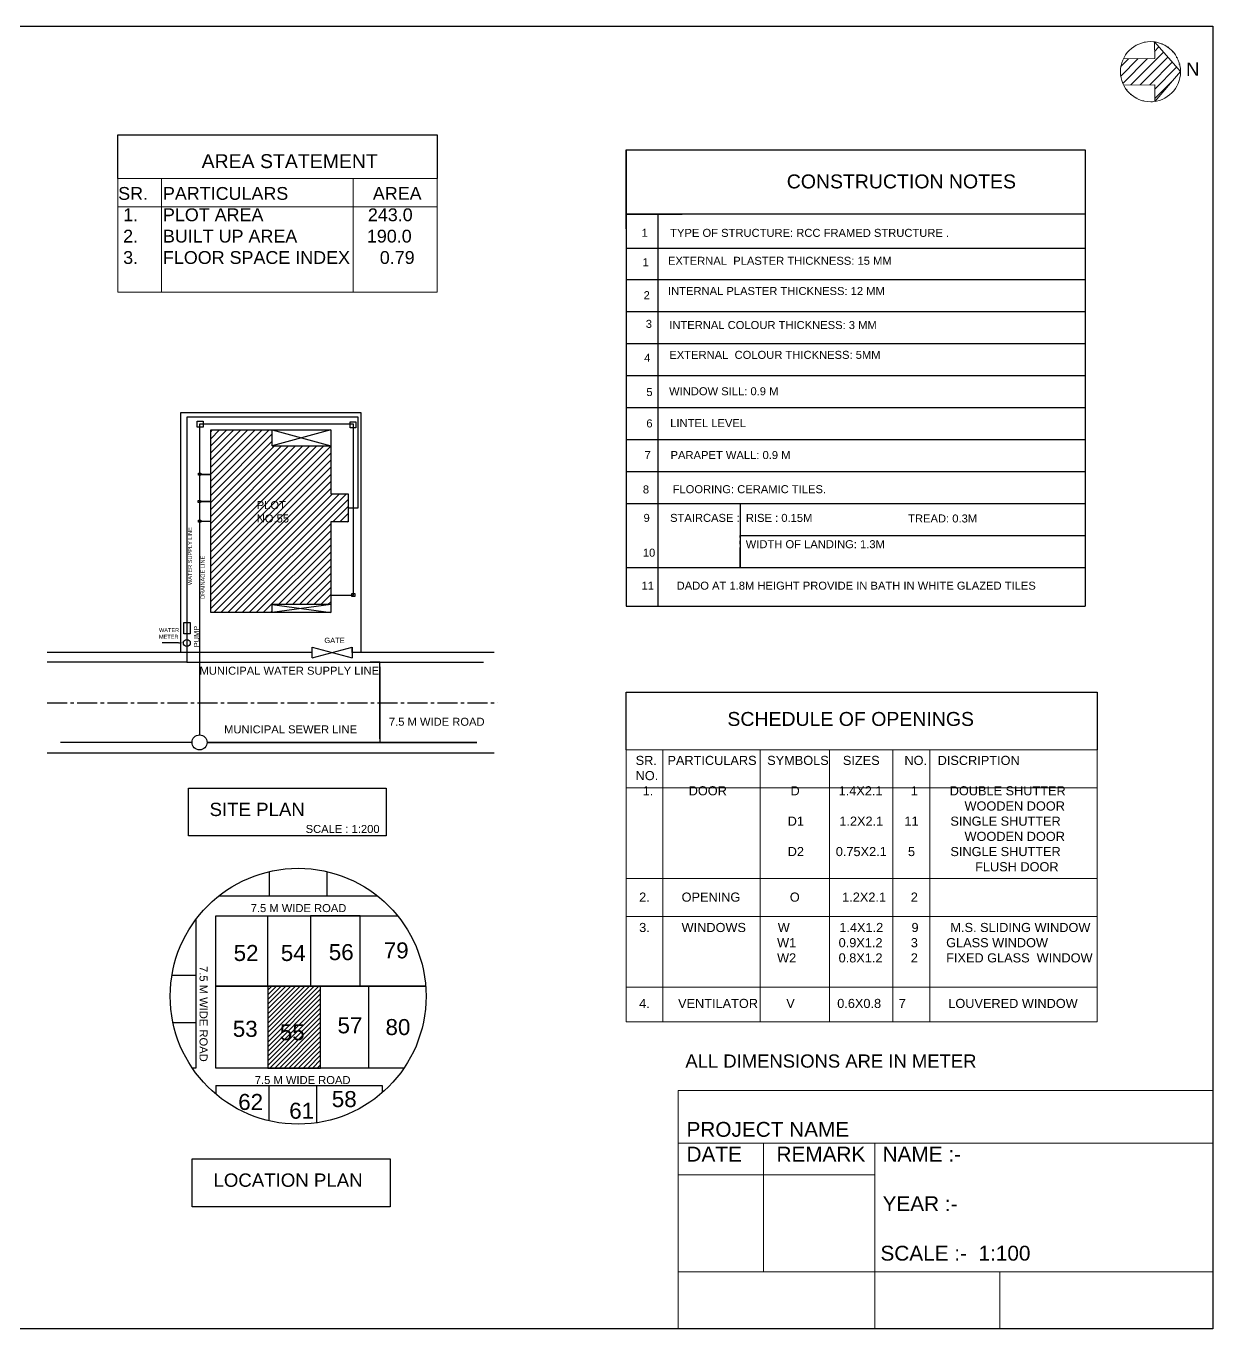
# Model space of a CAD drawing. Header units: metres. Extents: x 279 to 358.6, y 21.8 to 70.6.
# Drawn here: x 314.17 to 358.65, y 21.78 to 70.61 of the extents above; entities that cross this region are included whole.
import ezdxf
from ezdxf import colors
from ezdxf.entities.mleader import LeaderData, LeaderLine
from ezdxf.math import Vec2, Vec3

# ---------------------------------------------------------------- set-up
doc = ezdxf.new("R2010")
doc.units = ezdxf.units.M
doc.header["$MEASUREMENT"] = 0
doc.linetypes.add('CENTER2', pattern=[1.125, 0.75, -0.125, 0.125, -0.125])
doc.styles.get("Standard").update_dxf_attribs({"font": 'arial.ttf'})

msp = doc.modelspace()

# ---------------------------------------------------------------- hatches: boundary and pattern name
at = {"linetype": 'ByBlock', "lineweight": 0}
h = msp.add_hatch(dxfattribs=at)
h.set_pattern_fill('ANSI31', color=256, scale=2, angle=-179.613)
h.set_pattern_definition([(225.38696, (421.22495, 111.4554), (0.17796655, -0.1755788), [])])
h.paths.add_polyline_path([(356.466, 69.395), (356.461, 70.017, 0.326252), (355.293, 69.387)], flags=16)
h.paths.add_polyline_path([(356.476, 67.788), (356.472, 68.411), (355.299, 68.403, 0.326252)])
h.paths.add_polyline_path([(357.435, 68.909, 0.996629), (355.183, 68.902, 0.458725), (356.476, 67.788)])
h.paths.add_polyline_path([(357.435, 68.909, 0.372982), (356.461, 70.017)], flags=17)
h = msp.add_hatch()
h.set_pattern_fill('ANSI31', color=256, scale=1.5)
h.set_pattern_definition([(45, (196.66928, -0.33448), (-0.13258252, 0.13258252), [])])
h.paths.add_polyline_path([(325.591, 52.028), (326.241, 52.028), (326.241, 53.078), (325.591, 53.078), (325.591, 54.878), (323.391, 54.878), (323.391, 55.478), (321.091, 55.478), (321.091, 48.628), (323.391, 48.628), (323.391, 48.928), (325.591, 48.928)])
h = msp.add_hatch()
h.set_pattern_fill('ANSI31', color=256)
h.set_pattern_definition([(45, (196.66928, -0.33448), (-0.08838835, 0.08838835), [])])
h.paths.add_polyline_path([(325.209, 34.629), (323.23, 34.629), (323.23, 31.555), (325.209, 31.555)])
h.paths.add_polyline_path([(323.494, 32.272), (324.727, 32.272), (324.727, 33.509), (323.494, 33.509)], flags=24)

# ---------------------------------------------------------------- linework, layer by layer
at = {"color": 5, "linetype": 'ByBlock', "lineweight": 0}
for p, q in [((358.648, 70.613), (279.048, 70.613)), ((358.648, 21.78), (358.648, 70.613))]:
    msp.add_line(p, q, dxfattribs=at)
at = {"linetype": 'ByBlock', "lineweight": 0}
for p, q in [((356.466, 69.395), (356.461, 70.017)), ((356.466, 69.395), (356.461, 70.017)), ((357.435, 68.909), (356.461, 70.017)), ((355.293, 69.387), (356.466, 69.395)), ((357.435, 68.909), (356.476, 67.788)), ((356.472, 68.411), (355.299, 68.403)), ((356.472, 68.411), (356.476, 67.788)), ((279.738, 21.78), (358.648, 21.78))]:
    msp.add_line(p, q, dxfattribs=at)
for p, q in [((317.608, 64.9), (317.608, 66.534)), ((317.608, 66.534), (329.576, 66.534)), ((329.576, 66.534), (329.576, 64.9)), ((336.657, 65.973), (353.862, 65.973)), ((336.657, 63.011), (336.657, 65.973)), ((336.657, 65.973), (336.657, 48.869)), ((353.862, 65.973), (353.862, 48.869)), ((353.862, 63.567), (336.657, 63.567)), ((336.657, 63.567), (338.762, 63.567)), ((337.851, 63.567), (337.851, 48.869)), ((336.657, 62.285), (353.862, 62.285)), ((336.657, 61.118), (353.862, 61.118)), ((336.657, 59.918), (353.862, 59.918)), ((336.657, 58.718), (353.862, 58.718)), ((336.657, 57.518), (353.862, 57.518)), ((336.657, 56.318), (353.862, 56.318)), ((319.966, 56.128), (326.716, 56.128)), ((319.966, 47.128), (319.966, 56.128)), ((326.616, 55.952), (320.195, 55.952)), ((320.195, 55.952), (320.195, 46.771)), ((326.442, 55.693), (320.671, 55.693)), ((320.671, 55.693), (320.671, 53.81)), ((326.442, 49.283), (326.442, 55.693)), ((326.616, 52.553), (326.616, 55.952)), ((326.716, 56.128), (326.716, 47.128)), ((321.091, 55.478), (325.591, 55.478)), ((321.091, 48.628), (321.091, 55.478)), ((323.391, 54.878), (323.391, 55.478)), ((325.591, 55.478), (323.391, 54.878)), ((323.391, 55.478), (325.591, 54.878)), ((325.591, 55.478), (325.591, 53.078)), ((325.591, 55.478), (325.591, 53.078)), ((323.391, 54.878), (325.591, 54.878)), ((336.657, 55.118), (353.862, 55.118)), ((320.671, 53.81), (321.091, 53.81)), ((321.091, 53.81), (320.671, 53.81)), ((320.671, 53.81), (320.671, 52.798)), ((336.657, 53.918), (353.862, 53.918)), ((320.671, 52.798), (321.091, 52.798)), ((321.091, 52.798), (320.671, 52.798)), ((320.671, 52.798), (320.671, 52.053)), ((325.591, 53.078), (326.241, 53.078)), ((326.241, 53.078), (326.241, 52.028)), ((326.241, 52.553), (326.616, 52.553)), ((336.657, 52.718), (353.862, 52.718)), ((340.928, 52.718), (340.928, 50.318)), ((320.671, 52.053), (321.091, 52.053)), ((320.671, 52.053), (320.671, 44.047)), ((325.591, 52.028), (325.591, 48.628)), ((326.241, 52.028), (325.591, 52.028)), ((340.928, 51.518), (346.76, 51.518)), ((346.76, 51.518), (353.862, 51.518)), ((336.657, 50.318), (353.862, 50.318)), ((325.591, 48.928), (323.391, 48.928)), ((323.391, 48.628), (323.391, 48.928)), ((325.591, 48.928), (323.391, 48.628)), ((323.391, 48.928), (325.591, 48.628)), ((325.591, 49.283), (326.442, 49.283)), ((336.657, 48.869), (353.862, 48.869)), ((325.591, 48.628), (321.091, 48.628)), ((319.266, 47.493), (319.266, 47.493)), ((319.966, 47.128), (314.966, 47.128)), ((324.894, 47.128), (319.966, 47.128)), ((324.894, 46.928), (324.894, 47.328)), ((324.894, 47.328), (326.394, 46.928)), ((324.894, 46.928), (326.394, 47.328)), ((326.394, 47.128), (326.394, 47.328)), ((326.394, 47.328), (326.394, 46.928)), ((331.716, 47.128), (326.394, 47.128)), ((320.195, 46.771), (314.966, 46.771)), ((320.195, 46.771), (331.316, 46.771)), ((336.657, 43.484), (336.657, 45.641)), ((336.657, 45.641), (354.316, 45.641)), ((354.316, 45.641), (354.316, 43.484)), ((320.389, 43.765), (315.461, 43.765)), ((320.954, 43.765), (331.064, 43.765)), ((331.064, 43.765), (320.954, 43.765)), ((314.966, 43.378), (326.716, 43.378)), ((326.716, 43.378), (331.716, 43.378)), ((323.293, 38.014), (323.297, 38.923)), ((325.438, 38.923), (325.438, 38.014)), ((321.399, 38.014), (327.336, 38.014)), ((320.532, 37.127), (320.532, 31.555)), ((321.282, 34.629), (321.282, 37.264)), ((321.282, 37.264), (323.23, 37.264)), ((323.23, 34.629), (323.23, 37.264)), ((323.23, 37.264), (324.832, 37.264)), ((326.685, 37.264), (324.832, 37.264)), ((324.832, 37.264), (324.832, 34.629)), ((324.832, 37.264), (328.095, 37.264)), ((326.685, 34.629), (326.685, 37.264)), ((319.639, 35.042), (320.532, 35.042)), ((320.532, 35.042), (320.532, 33.259)), ((321.282, 34.629), (329.135, 34.629)), ((321.282, 31.555), (321.282, 34.629)), ((321.282, 34.629), (323.23, 34.629)), ((329.135, 34.629), (321.282, 34.629)), ((323.23, 34.629), (323.23, 31.555)), ((324.832, 34.629), (323.23, 34.629)), ((325.209, 31.555), (325.209, 34.629)), ((325.209, 34.629), (326.999, 34.629)), ((326.999, 34.629), (326.999, 31.555)), ((329.146, 34.629), (329.135, 34.629)), ((320.532, 33.259), (319.677, 33.259)), ((320.532, 31.555), (320.403, 31.555)), ((328.332, 31.555), (321.282, 31.555)), ((323.23, 31.555), (325.209, 31.555)), ((321.282, 30.904), (327.521, 30.904)), ((321.282, 30.904), (321.282, 30.581)), ((323.269, 30.904), (323.269, 29.584)), ((325.069, 29.508), (325.069, 30.904)), ((327.521, 30.904), (327.521, 30.64))]:
    msp.add_line(p, q)
at = {"color": 0, "linetype": 'ByBlock', "lineweight": 0}
for p, q in [((317.608, 64.9), (329.576, 64.9)), ((317.608, 60.635), (317.608, 64.9)), ((319.242, 64.9), (319.242, 60.635)), ((326.434, 64.9), (326.434, 60.635)), ((329.576, 64.9), (329.576, 60.635)), ((317.608, 63.837), (329.576, 63.837)), ((329.576, 60.635), (317.608, 60.635)), ((338.038, 43.484), (338.038, 33.289)), ((341.684, 43.484), (341.684, 33.289)), ((344.275, 43.484), (344.275, 33.289)), ((346.652, 43.484), (346.652, 33.289)), ((348.034, 43.484), (348.034, 33.289)), ((354.316, 43.484), (354.316, 33.289)), ((336.657, 42.063), (354.316, 42.063)), ((336.657, 38.659), (354.316, 38.659)), ((336.657, 37.237), (354.316, 37.237)), ((336.657, 34.594), (354.316, 34.594)), ((338.613, 28.747), (358.648, 28.747)), ((341.811, 28.747), (341.811, 23.922)), ((345.977, 28.747), (345.977, 21.78)), ((338.613, 27.556), (345.977, 27.556)), ((345.977, 23.922), (338.613, 23.922)), ((345.977, 21.78), (345.977, 23.922)), ((345.977, 23.922), (358.648, 23.922)), ((350.668, 23.922), (350.668, 21.78))]:
    msp.add_line(p, q, dxfattribs=at)
at = {"linetype": 'CENTER2'}
for p, q in [((340.928, 50.318), (340.928, 51.518)), ((314.966, 45.253), (331.842, 45.253))]:
    msp.add_line(p, q, dxfattribs=at)
for points in [[(279.048, 70.613), (358.648, 70.613), (358.648, 21.78), (279.048, 21.78)], [(320.587, 55.799), (320.805, 55.799), (320.805, 55.58), (320.587, 55.58)], [(326.312, 55.778), (326.531, 55.778), (326.531, 55.56), (326.312, 55.56)], [(320.633, 53.851), (320.721, 53.851), (320.721, 53.774), (320.633, 53.774)], [(320.624, 52.833), (320.713, 52.833), (320.713, 52.755), (320.624, 52.755)], [(320.628, 52.095), (320.717, 52.095), (320.717, 52.017), (320.628, 52.017)], [(326.374, 49.341), (326.488, 49.341), (326.488, 49.238), (326.374, 49.238)], [(320.084, 48.262), (320.316, 48.262), (320.316, 47.839), (320.084, 47.839)], [(320.254, 42.053), (327.67, 42.053), (327.67, 40.256), (320.254, 40.256)], [(320.401, 28.157), (327.817, 28.157), (327.817, 26.361), (320.401, 26.361)]]:
    msp.add_lwpolyline(points, close=True)
at = {"color": 0, "linetype": 'ByBlock', "lineweight": 0}
for points in [[(336.657, 43.484), (354.316, 43.484), (354.316, 33.289), (336.657, 33.289)], [(338.613, 30.723), (358.648, 30.723), (358.648, 21.78), (338.613, 21.78)]]:
    msp.add_lwpolyline(points, close=True, dxfattribs=at)
at = {"linetype": 'ByBlock', "lineweight": 0}
msp.add_circle((356.309, 68.902), 1.126, dxfattribs=at)
for centre, radius in [((320.195, 47.493), 0.131), ((320.671, 43.765), 0.282), ((324.367, 34.25), 4.794)]:
    msp.add_circle(centre, radius)

# ---------------------------------------------------------------- texts
at = {"linetype": 'ByBlock', "lineweight": 0, "ltscale": 0.5, "insert": (358.146, 68.748), "char_height": 0.15, "width": 1.51773, "attachment_point": 1, "rotation": 180.387}
msp.add_mtext('{\\fArial|b0|i0|c0|p34;\\H3.3333x;N\\H0.6x;            }', dxfattribs=at)
at = {"color": 0, "linetype": 'ByBlock', "lineweight": 0}
for s, insert, char_height, width, attachment_point in [('{\\fArial|b0|i0|c0|p34;AREA STATEMENT}', (320.749, 65.81), 0.5221, 179.72906, 1), ('SR.   PARTICULARS                 AREA\\P 1.     PLOT AREA                     243.0\\P 2.     BUILT UP AREA              190.0\\P 3.     FLOOR SPACE INDEX      0.79\\P                 ', (317.622, 64.58), 0.4803, 15.2267, 1), ('{\\fArial|b0|i0|c0|p34;SCHEDULE OF OPENINGS}', (345.073, 44.904), 0.5221, 10.13701, 2), ('{\\H1.185x;SR.   PARTICULARS   SYMBOLS    SIZES       NO.   DISCRIPTION\\PNO.\\P  1.          DOOR                  D           1.4X2.1        1         DOUBLE SHUTTER\\P                                                                                             WOODEN DOOR       \\P                                           D1          1.2X2.1      11         SINGLE SHUTTER\\P                                                                                             WOODEN DOOR       \\P                                           D2         0.75X2.1      5          SINGLE SHUTTER \\P                                                                                                FLUSH DOOR\\P  \\P 2.         OPENING              O            1.2X2.1       2           \\P\\P 3.         WINDOWS         W              1.4X1.2        9         M.S. SLIDING WINDOW\\P                                        W1            0.9X1.2        3        GLASS WINDOW\\P                                        W2            0.8X1.2        2        FIXED GLASS  WINDOW                            \\P                  \\P                      \\P 4.        VENTILATOR        V            0.6X0.8     7            LOUVERED WINDOW\\P                                                                                      \\H0.8438x;                                                               }', (337.014, 33.289), 0.288183, 28.48878, 7), ('PROJECT NAME\\PDATE      REMARK   NAME :- \\P                               \\P                                  YEAR :-\\P\\P{\\H0.6734x;                                            \\H1.485x;    SCALE :-  1:100                                                      }', (338.921, 29.539), 0.556875, 20.1107, 1)]:
    msp.add_mtext(s, dxfattribs=dict(at, insert=insert, char_height=char_height, width=width, attachment_point=attachment_point))
at = {"lineweight": 0, "insert": (342.678, 65.05), "char_height": 0.52207, "width": 16.13807, "attachment_point": 1}
msp.add_mtext('{\\fArial|b0|i0|c0|p34;CONSTRUCTION NOTES}', dxfattribs=at)
at = {"attachment_point": 1}
for s, width, insert, char_height in [('1', 1.52348, (337.239, 63.014), 0.3), ('TYPE OF STRUCTURE: RCC FRAMED STRUCTURE .', 12.85252, (338.308, 63.011), 0.3), ('1', 1.52348, (337.272, 61.913), 0.3), ('2', 1.52348, (337.313, 60.676), 0.3), ('3', 1.52348, (337.394, 59.601), 0.3), ('4', 0.43219, (337.333, 58.329), 0.3), ('5', 1.52348, (337.415, 57.046), 0.3), ('6', 0.3, (337.415, 55.87), 0.3), ('7', 1.52348, (337.347, 54.685), 0.3), ('8', 1.52348, (337.285, 53.395), 0.3), ('9', 1.52348, (337.311, 52.329), 0.3), ('10', 0.56711, (337.284, 51.024), 0.3), ('11', 0.61664, (337.235, 49.788), 0.3), ('SCALE : 1:200', 2.81046, (324.647, 40.67), 0.3), ('52', 0.91635, (321.95, 36.171), 0.6), ('54', 0.91635, (323.716, 36.171), 0.6), ('56', 0.91635, (325.515, 36.204), 0.6), ('79', 0.91635, (327.575, 36.269), 0.6), ('53', 0.91635, (321.917, 33.329), 0.6), ('57', 0.91635, (325.842, 33.46), 0.6), ('80', 0.91635, (327.64, 33.395), 0.6), ('55', 0.91635, (323.679, 33.2), 0.6), ('62', 0.91635, (322.121, 30.588), 0.6), ('58', 0.91635, (325.628, 30.696), 0.6), ('61', 0.91635, (324.033, 30.259), 0.6)]:
    msp.add_mtext_dynamic_manual_height_columns(s, width=width, gutter_width=1, heights=[0], dxfattribs=dict(at, insert=insert, char_height=char_height))
at = {"linetype": 'CENTER2', "char_height": 0.3, "attachment_point": 1}
for s, width, insert in [('EXTERNAL  PLASTER THICKNESS: 15 MM', 9.15036, (338.226, 61.965)), ('INTERNAL PLASTER THICKNESS: 12 MM', 8.94028, (338.227, 60.832)), ('INTERNAL COLOUR THICKNESS: 3 MM', 8.40745, (338.273, 59.557)), ('EXTERNAL  COLOUR THICKNESS: 5MM', 8.47709, (338.276, 58.439)), ('WINDOW SILL: 0.9 M', 7.38593, (338.267, 57.075)), ('LINTEL LEVEL', 7.38593, (338.311, 55.881)), ('PARAPET WALL: 0.9 M', 7.38593, (338.323, 54.684)), ('FLOORING: CERAMIC TILES.', 7.38593, (338.399, 53.404)), ('STAIRCASE :  RISE : 0.15M', 7.38593, (338.305, 52.329)), ('TREAD: 0.3M', 2.89812, (347.227, 52.307)), (' WIDTH OF LANDING: 1.3M', 7.38593, (341.023, 51.343)), ('DADO AT 1.8M HEIGHT PROVIDE IN BATH IN WHITE GLAZED TILES', 14.1298, (338.551, 49.788))]:
    msp.add_mtext_dynamic_manual_height_columns(s, width=width, gutter_width=1, heights=[0], dxfattribs=dict(at, insert=insert))
at = {"color": 0, "linetype": 'ByBlock', "lineweight": 0, "ltscale": 0.5, "attachment_point": 1}
for s, insert, char_height, width in [('PLOT NO.55', (322.814, 52.806), 0.3, 1.59783), ('{\\fArial|b0|i0|c0|p34;WATER METER}', (319.151, 48.046), 0.15, 0.32124), ('GATE', (325.349, 47.686), 0.2, 0.32124), ('MUNICIPAL WATER SUPPLY LINE', (320.671, 46.601), 0.3, 7.02269), ('7.5 M WIDE ROAD', (327.767, 44.688), 0.3, 3.62054), ('MUNICIPAL SEWER LINE', (321.591, 44.402), 0.3, 5.35687), ('{\\H3.3333x;SITE PLAN\\H0.6x;           }', (321.047, 41.503), 0.15, 8.25421), ('7.5 M WIDE ROAD', (322.588, 37.704), 0.3, 5.44634), ('7.5 M WIDE ROAD', (322.743, 31.259), 0.3, 4.05243), ('{\\fArial|b0|i0|c0|p34;\\H3.3333x;LOCATION PLAN\\H0.6x;           }', (321.194, 27.607), 0.15, 8.25421)]:
    msp.add_mtext(s, dxfattribs=dict(at, insert=insert, char_height=char_height, width=width))
for s, insert, char_height, width, rotation in [('{\\fArial|b0|i0|c0|p34;WATER SUPPLY LINE}', (320.237, 49.663), 0.15, 4.43718, 90), ('{\\fArial|b0|i0|c0|p34;DRAINAGE LINE}', (320.713, 49.142), 0.15, 4.43718, 90), ('PUMP', (320.46, 47.327), 0.2, 0.32124, 90), ('7.5 M WIDE ROAD', (320.972, 35.381), 0.3, 4.20489, 270)]:
    msp.add_mtext(s, dxfattribs=dict(at, insert=insert, char_height=char_height, width=width, rotation=rotation))
at = {"color": 5, "linetype": 'ByBlock', "lineweight": 0, "ltscale": 0.75, "insert": (338.877, 32.068), "char_height": 0.495, "attachment_point": 1}
msp.add_mtext_dynamic_manual_height_columns('{\\fArial|b0|i0|c0|p34;\\C0;ALL DIMENSIONS ARE IN METER}', width=13.77348, gutter_width=1.5, heights=[0], dxfattribs=at)

# ---------------------------------------------------------------- leaders
ml = msp.add_multileader_mtext('Standard')
ml.set_content('', color=256)
ml.set_leader_properties()
ml.build(insert=Vec2(0, 0))
ml.multileader.update_dxf_attribs({"dogleg_length": 0.36, "arrow_head_size": 0.18})
ctx = ml.context
ctx.base_point, ctx.char_height, ctx.arrow_head_size, ctx.landing_gap_size, ctx.plane_origin = Vec3(319.086, 47.493), 0.18, 0.18, 0.09, Vec3(320.064, 47.493)
ctx.text_align_type = 2
notes = []
notes.append((ctx, [(0, (1, 1, 0), (319.626, 47.493), (-1, 0), 0.36, [(0, [(320.064, 47.493)], 0, [])])]))
ctx.mtext.insert, ctx.mtext.alignment, ctx.mtext.flow_direction = Vec3(319.176, 47.583), 3, 5
ml = msp.add_multileader_mtext('Standard')
ml.set_content('', color=256)
ml.set_leader_properties()
ml.build(insert=Vec2(0, 0))
ml.multileader.update_dxf_attribs({"dogleg_length": 0.36, "arrow_head_size": 0.18})
ctx = ml.context
ctx.base_point, ctx.char_height, ctx.arrow_head_size, ctx.landing_gap_size, ctx.plane_origin = Vec3(326.884, 46.771), 0.18, 0.18, 0.09, Vec3(327.424, 43.765)
ctx.text_align_type = 2
notes.append((ctx, [(0, (1, 1, 0), (327.424, 46.771), (-1, 0), 0.36, [(0, [(327.424, 43.765)], 0, [])])]))
ctx.mtext.insert, ctx.mtext.alignment, ctx.mtext.flow_direction = Vec3(326.974, 46.861), 3, 5
ml = msp.add_multileader_mtext('Standard')
ml.set_content('', color=256)
ml.set_leader_properties()
ml.build(insert=Vec2(0, 0))
ml.multileader.update_dxf_attribs({"dogleg_length": 0.36, "arrow_head_size": 0.18})
ctx = ml.context
ctx.base_point, ctx.char_height, ctx.arrow_head_size, ctx.landing_gap_size, ctx.plane_origin = Vec3(326.884, 43.765), 0.18, 0.18, 0.09, Vec3(327.424, 46.771)
ctx.text_align_type = 2
notes.append((ctx, [(0, (1, 1, 0), (327.424, 43.765), (-1, 0), 0.36, [(0, [(327.424, 46.771)], 0, [])])]))
ctx.mtext.insert, ctx.mtext.alignment, ctx.mtext.flow_direction = Vec3(326.974, 43.855), 3, 5
for ctx, leaders in notes:
    for number, flags, end, landing, length, lines in leaders:
        leader = LeaderData()
        leader.index, (leader.has_last_leader_line, leader.has_dogleg_vector, leader.attachment_direction) = number, flags
        leader.last_leader_point, leader.dogleg_vector, leader.dogleg_length = Vec3(end), Vec3(landing), length
        for number, points, colour, breaks in lines:
            line = LeaderLine()
            line.index, line.vertices, line.color, line.breaks = number, Vec3.list(points), colors.encode_raw_color(colour), breaks
            leader.lines.append(line)
        ctx.leaders.append(leader)

doc.saveas('drawing.dxf')
